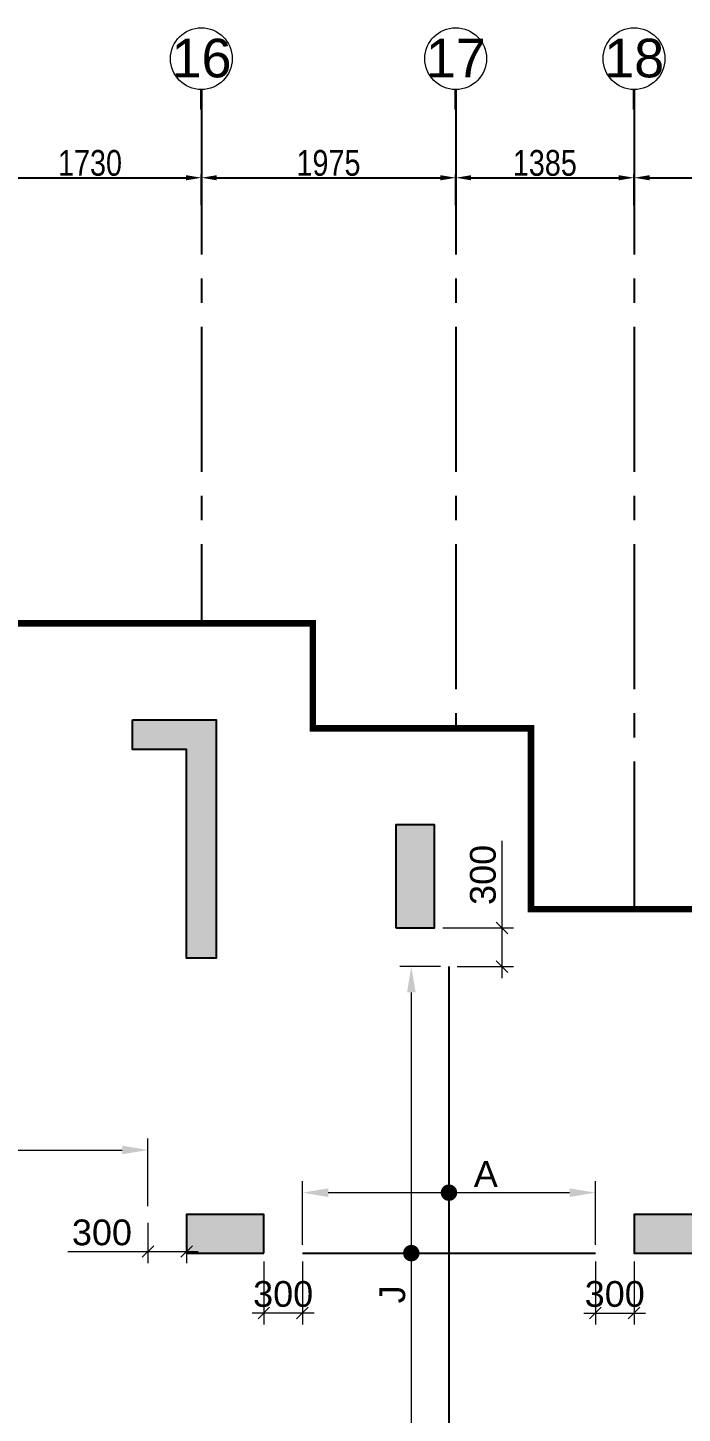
# Model space of a CAD drawing. Header units: millimetres. Extents: x 1123469 to 1883119, y -126924 to 196924.
# Drawn here: x 1584731 to 1589815, y 151281 to 162039 of the extents above; entities that cross this region are included whole.
import ezdxf
from ezdxf.enums import TextEntityAlignment as Align

# ---------------------------------------------------------------- set-up
doc = ezdxf.new("R2010")
doc.units = ezdxf.units.MM
doc.header["$LTSCALE"] = 500
doc.header["$MEASUREMENT"] = 0
doc.header["$PDMODE"] = 34
doc.linetypes.add('CONTINOUS', pattern=[0])
doc.linetypes.add('Site$0$CENTER2', pattern=[1.125, 0.75, -0.125, 0.125, -0.125])
doc.layers.get('Defpoints').update_dxf_attribs({"lineweight": 0})
for name, color, linetype in [('COL. DIM', 3, 'Continuous'), ('GRID', 7, 'Continuous'), ('GRID DIM', 7, 'Continuous'), ('reinf.', 4, 'Continuous'), ('TOWER AREA COLUMN.', 6, 'Continuous')]:
    doc.layers.add(name, color=color, linetype=linetype)
for name, color, linetype, lineweight in [('CUT OUT', 1, 'Continuous', 13), ('dim-M', 1, 'Continuous', 15), ('FOOTING', 1, 'Continuous', 15), ('GRID NO.', 7, 'Continuous', 20), ('S - SUNK', 251, 'Continuous', 0), ('TOWER COL HATCH', 253, 'Continuous', 20)]:
    doc.layers.add(name, color=color, linetype=linetype, lineweight=lineweight)
doc.styles.add('3mm', font='arial.ttf')
doc.styles.add('D50', font='arial.ttf', dxfattribs={"width": 0.8})
doc.dimstyles.new('INNER DIM', dxfattribs={"dimtxt": 200, "dimasz": 120, "dimexe": 25, "dimexo": 25, "dimgap": 12, "dimtad": 1, "dimdec": 0, "dimrnd": 5, "dimzin": 0, "dimdsep": 46, "dimtxsty": 'D50', "dimcen": 0.09, "dimdle": 25, "dimclrt": 6, "dimadec": 0, "dimazin": 0, "dimtfac": 1, "dimtdec": 0, "dimtofl": 0, "dimtmove": 1, "dimatfit": 3, "dimfxl": 75, "dimtolj": 1, "dimtzin": 0, "dimarcsym": 0})
doc.dimstyles.new('PARAMVEER', dxfattribs={"dimtxt": 200, "dimasz": 100, "dimexe": 0, "dimexo": 25, "dimgap": 10, "dimtad": 1, "dimdec": 0, "dimrnd": 5, "dimzin": 0, "dimdsep": 46, "dimtxsty": '3mm', "dimblk": 'OBLIQUE', "dimcen": 0.09, "dimdle": 75, "dimclrd": 1, "dimclre": 1, "dimclrt": 3, "dimadec": 0, "dimazin": 0, "dimtfac": 1, "dimtdec": 0, "dimtmove": 1, "dimatfit": 3, "dimfxl": 100, "dimtolj": 1, "dimtzin": 0, "dimlwd": 18, "dimlwe": 5, "dimarcsym": 0})

# ---------------------------------------------------------------- blocks, each defined once
blk = doc.blocks.new('GRID MARK')
at = {"layer": 'GRID NO.', "const_width": 50}
blk.add_lwpolyline([(0, -541), (0, -891)], dxfattribs=at)
at = {"layer": 'GRID NO.'}
blk.add_circle((0, 0), 541, dxfattribs=at)
at = {"layer": 'GRID NO.', "style": 'D50', "width": 0.8}
blk.add_attdef('Y1', text='', height=500, dxfattribs=at).set_placement((-33, -267), align=Align.CENTER)
blk = doc.blocks.new('*D491')
at = {"layer": 'Defpoints', "color": 0, "linetype": 'Continuous', "transparency": 16777216}
for p in [(1586080, 160874), (1584350, 160636), (1586080, 160636)]:
    blk.add_point(p, dxfattribs=at)
at = {"layer": 'GRID DIM', "color": 0, "linetype": 'Continuous', "lineweight": -2, "transparency": 16777216}
for p, q in [((1584350, 160661), (1584350, 160899)), ((1586080, 160661), (1586080, 160899))]:
    blk.add_line(p, q, dxfattribs=at)
at = {"layer": 'GRID DIM', "linetype": 'Continuous', "lineweight": -2, "transparency": 16777216}
blk.add_line((1584470, 160874), (1585960, 160874), dxfattribs=at)
at = {"layer": 'GRID DIM', "linetype": 'Continuous', "transparency": 16777216}
for points in [[(1584470, 160894), (1584470, 160854), (1584350, 160874)], [(1585960, 160894), (1585960, 160854), (1586080, 160874)]]:
    blk.add_solid(points, dxfattribs=at)
at = {"layer": 'GRID DIM', "linetype": 'Continuous', "transparency": 16777216, "insert": (1585215, 160988), "char_height": 200, "attachment_point": 5, "style": 'D50'}
blk.add_mtext('\\A1;1730', dxfattribs=at)
blk = doc.blocks.new('*D492')
at = {"layer": 'Defpoints', "color": 0, "linetype": 'Continuous', "transparency": 16777216}
for p in [(1588055, 160874), (1586080, 160636), (1588055, 160636)]:
    blk.add_point(p, dxfattribs=at)
at = {"layer": 'GRID DIM', "color": 0, "linetype": 'Continuous', "lineweight": -2, "transparency": 16777216}
for p, q in [((1586080, 160661), (1586080, 160899)), ((1588055, 160661), (1588055, 160899))]:
    blk.add_line(p, q, dxfattribs=at)
at = {"layer": 'GRID DIM', "linetype": 'Continuous', "lineweight": -2, "transparency": 16777216}
blk.add_line((1586200, 160874), (1587935, 160874), dxfattribs=at)
at = {"layer": 'GRID DIM', "linetype": 'Continuous', "transparency": 16777216}
for points in [[(1586200, 160894), (1586200, 160854), (1586080, 160874)], [(1587935, 160894), (1587935, 160854), (1588055, 160874)]]:
    blk.add_solid(points, dxfattribs=at)
at = {"layer": 'GRID DIM', "linetype": 'Continuous', "transparency": 16777216, "insert": (1587067, 160988), "char_height": 200, "attachment_point": 5, "style": 'D50'}
blk.add_mtext('\\A1;1975', dxfattribs=at)
blk = doc.blocks.new('*D493')
at = {"layer": 'Defpoints', "color": 0, "linetype": 'Continuous', "transparency": 16777216}
for p in [(1589440, 160874), (1588055, 160636), (1589440, 160636)]:
    blk.add_point(p, dxfattribs=at)
at = {"layer": 'GRID DIM', "color": 0, "linetype": 'Continuous', "lineweight": -2, "transparency": 16777216}
for p, q in [((1588055, 160661), (1588055, 160899)), ((1589440, 160661), (1589440, 160899))]:
    blk.add_line(p, q, dxfattribs=at)
at = {"layer": 'GRID DIM', "linetype": 'Continuous', "lineweight": -2, "transparency": 16777216}
blk.add_line((1588175, 160874), (1589320, 160874), dxfattribs=at)
at = {"layer": 'GRID DIM', "linetype": 'Continuous', "transparency": 16777216}
for points in [[(1588175, 160894), (1588175, 160854), (1588055, 160874)], [(1589320, 160894), (1589320, 160854), (1589440, 160874)]]:
    blk.add_solid(points, dxfattribs=at)
at = {"layer": 'GRID DIM', "linetype": 'Continuous', "transparency": 16777216, "insert": (1588747, 160988), "char_height": 200, "attachment_point": 5, "style": 'D50'}
blk.add_mtext('\\A1;1385', dxfattribs=at)
blk = doc.blocks.new('*D494')
at = {"layer": 'Defpoints', "color": 0, "linetype": 'Continuous', "transparency": 16777216}
for p in [(1592970, 160874), (1589440, 160636), (1592970, 160352)]:
    blk.add_point(p, dxfattribs=at)
at = {"layer": 'GRID DIM', "color": 0, "linetype": 'Continuous', "lineweight": -2, "transparency": 16777216}
for p, q in [((1589440, 160661), (1589440, 160899)), ((1592970, 160377), (1592970, 160899))]:
    blk.add_line(p, q, dxfattribs=at)
at = {"layer": 'GRID DIM', "linetype": 'Continuous', "lineweight": -2, "transparency": 16777216}
blk.add_line((1589560, 160874), (1592850, 160874), dxfattribs=at)
at = {"layer": 'GRID DIM', "linetype": 'Continuous', "transparency": 16777216}
for points in [[(1589560, 160894), (1589560, 160854), (1589440, 160874)], [(1592850, 160894), (1592850, 160854), (1592970, 160874)]]:
    blk.add_solid(points, dxfattribs=at)
at = {"layer": 'GRID DIM', "linetype": 'Continuous', "transparency": 16777216, "insert": (1591205, 160988), "char_height": 200, "attachment_point": 5, "style": 'D50'}
blk.add_mtext('\\A1;3530', dxfattribs=at)
blk = doc.blocks.new('3tgra')
at = {"layer": 'TOWER COL HATCH'}
h = blk.add_hatch(color=253, dxfattribs=at)
h.dxf.hatch_style = 1
h.paths.add_polyline_path([(1387406, 93642), (1388056, 93642), (1388056, 91792), (1387826, 91792), (1387826, 93412), (1387406, 93412)])
h = blk.add_hatch(color=253, dxfattribs=at)
h.dxf.hatch_style = 1
h.paths.add_polyline_path([(1389451, 92027), (1389751, 92027), (1389751, 92827), (1389451, 92827)])
h = blk.add_hatch(color=253, dxfattribs=at)
h.dxf.hatch_style = 1
h.paths.add_polyline_path([(1388426, 89502), (1388426, 89802), (1387826, 89802), (1387826, 89502)])
h = blk.add_hatch(color=253, dxfattribs=at)
h.dxf.hatch_style = 1
h.paths.add_polyline_path([(1391901, 89502), (1391901, 89802), (1391301, 89802), (1391301, 89502)])
at = {"layer": 'TOWER AREA COLUMN.', "color": 4}
blk.add_lwpolyline([(1387406, 93642), (1388056, 93642), (1388056, 91792), (1387826, 91792), (1387826, 93412), (1387406, 93412), (1387406, 93642)], dxfattribs=at)
for points in [[(1389451, 92027), (1389751, 92027), (1389751, 92827), (1389451, 92827)], [(1388426, 89502), (1388426, 89802), (1387826, 89802), (1387826, 89502)], [(1391901, 89502), (1391901, 89802), (1391301, 89802), (1391301, 89502)]]:
    blk.add_lwpolyline(points, close=True, dxfattribs=at)
blk = doc.blocks.new('_Oblique')
at = {"color": 0, "linetype": 'ByBlock', "lineweight": -2}
blk.add_line((-0.5, -0.5), (0.5, 0.5), dxfattribs=at)
blk = doc.blocks.new('*D579')
at = {"layer": 'COL. DIM', "color": 1, "linetype": 'CONTINOUS', "lineweight": 5, "ltscale": 10, "transparency": 16777216}
for p, q in [((1585665, 152759), (1585665, 152447)), ((1585965, 152759), (1585965, 152447))]:
    blk.add_line(p, q, dxfattribs=at)
at = {"layer": 'COL. DIM', "color": 1, "lineweight": 18, "ltscale": 10, "transparency": 16777216}
for p, q in [((1585042, 152537), (1585665, 152537)), ((1585575, 152537), (1586055, 152537))]:
    blk.add_line(p, q, dxfattribs=at)
at = {"layer": 'Defpoints', "color": 0, "ltscale": 10, "transparency": 16777216}
for p in [(1585665, 152824), (1585965, 152824), (1585965, 152537)]:
    blk.add_point(p, dxfattribs=at)
at = {"layer": 'COL. DIM', "color": 1, "lineweight": 18, "ltscale": 10, "transparency": 16777216, "xscale": 90, "yscale": 90, "zscale": 90, "rotation": 180}
blk.add_blockref('_Oblique', (1585665, 152537), dxfattribs=at)
at = {"layer": 'COL. DIM', "color": 1, "lineweight": 18, "ltscale": 10, "transparency": 16777216, "xscale": 90, "yscale": 90, "zscale": 90}
blk.add_blockref('_Oblique', (1585965, 152537), dxfattribs=at)
at = {"layer": 'COL. DIM', "color": 3, "ltscale": 10, "transparency": 16777216, "insert": (1585308, 152684), "char_height": 200, "attachment_point": 5, "style": '3mm'}
blk.add_mtext('\\A1;300', dxfattribs=at)
blk = doc.blocks.new('*D580')
at = {"layer": 'COL. DIM', "color": 1, "linetype": 'CONTINOUS', "lineweight": 5, "ltscale": 10, "transparency": 16777216}
for p, q in [((1586565, 152459), (1586565, 151969)), ((1586865, 152459), (1586865, 151969))]:
    blk.add_line(p, q, dxfattribs=at)
at = {"layer": 'COL. DIM', "color": 1, "lineweight": 18, "ltscale": 10, "transparency": 16777216}
blk.add_line((1586955, 152059), (1586475, 152059), dxfattribs=at)
at = {"layer": 'Defpoints', "color": 0, "ltscale": 10, "transparency": 16777216}
for p in [(1586565, 152524), (1586865, 152524), (1586565, 152059)]:
    blk.add_point(p, dxfattribs=at)
at = {"layer": 'COL. DIM', "color": 1, "lineweight": 18, "ltscale": 10, "transparency": 16777216, "xscale": 90, "yscale": 90, "zscale": 90, "rotation": 180}
blk.add_blockref('_Oblique', (1586565, 152059), dxfattribs=at)
at = {"layer": 'COL. DIM', "color": 1, "lineweight": 18, "ltscale": 10, "transparency": 16777216, "xscale": 90, "yscale": 90, "zscale": 90}
blk.add_blockref('_Oblique', (1586865, 152059), dxfattribs=at)
at = {"layer": 'COL. DIM', "color": 3, "ltscale": 10, "transparency": 16777216, "insert": (1586715, 152206), "char_height": 200, "attachment_point": 5, "style": '3mm'}
blk.add_mtext('\\A1;300', dxfattribs=at)
blk = doc.blocks.new('*D581')
at = {"layer": 'COL. DIM', "color": 1, "linetype": 'CONTINOUS', "lineweight": 5, "ltscale": 10, "transparency": 16777216}
for p, q in [((1587937, 154749), (1587620, 154749)), ((1587685, 149394), (1587800, 149394))]:
    blk.add_line(p, q, dxfattribs=at)
at = {"layer": 'COL. DIM', "color": 1, "lineweight": 18, "ltscale": 10, "transparency": 16777216}
blk.add_line((1587710, 154549), (1587710, 149594), dxfattribs=at)
at = {"layer": 'COL. DIM', "color": 1, "ltscale": 10, "transparency": 16777216}
for points in [[(1587677, 154549), (1587744, 154549), (1587710, 154749)], [(1587677, 149594), (1587744, 149594), (1587710, 149394)]]:
    blk.add_solid(points, dxfattribs=at)
at = {"layer": 'Defpoints', "color": 0, "ltscale": 10, "transparency": 16777216}
for p in [(1588002, 154749), (1587620, 149394), (1587710, 149394)]:
    blk.add_point(p, dxfattribs=at)
at = {"layer": 'COL. DIM', "color": 3, "ltscale": 10, "transparency": 16777216, "insert": (1587564, 152204), "char_height": 200, "attachment_point": 5, "rotation": 90, "style": '3mm'}
blk.add_mtext('\\A1;J', dxfattribs=at)
blk = doc.blocks.new('*D582')
at = {"layer": 'COL. DIM', "color": 1, "linetype": 'CONTINOUS', "lineweight": 5, "ltscale": 10, "transparency": 16777216}
for p, q in [((1589140, 152459), (1589140, 151969)), ((1589440, 152459), (1589440, 151969))]:
    blk.add_line(p, q, dxfattribs=at)
at = {"layer": 'COL. DIM', "color": 1, "lineweight": 18, "ltscale": 10, "transparency": 16777216}
blk.add_line((1589050, 152059), (1589530, 152059), dxfattribs=at)
at = {"layer": 'Defpoints', "color": 0, "ltscale": 10, "transparency": 16777216}
for p in [(1589140, 152524), (1589440, 152524), (1589440, 152059)]:
    blk.add_point(p, dxfattribs=at)
at = {"layer": 'COL. DIM', "color": 1, "lineweight": 18, "ltscale": 10, "transparency": 16777216, "xscale": 90, "yscale": 90, "zscale": 90, "rotation": 180}
blk.add_blockref('_Oblique', (1589140, 152059), dxfattribs=at)
at = {"layer": 'COL. DIM', "color": 1, "lineweight": 18, "ltscale": 10, "transparency": 16777216, "xscale": 90, "yscale": 90, "zscale": 90}
blk.add_blockref('_Oblique', (1589440, 152059), dxfattribs=at)
at = {"layer": 'COL. DIM', "color": 3, "ltscale": 10, "transparency": 16777216, "insert": (1589290, 152206), "char_height": 200, "attachment_point": 5, "style": '3mm'}
blk.add_mtext('\\A1;300', dxfattribs=at)
blk = doc.blocks.new('*D583')
at = {"layer": 'COL. DIM', "color": 1, "lineweight": 18, "ltscale": 10, "transparency": 16777216}
for p, q in [((1588414, 155726), (1588414, 155049)), ((1588414, 155139), (1588414, 154659))]:
    blk.add_line(p, q, dxfattribs=at)
at = {"layer": 'COL. DIM', "color": 1, "linetype": 'CONTINOUS', "lineweight": 5, "ltscale": 10, "transparency": 16777216}
for p, q in [((1587955, 155049), (1588504, 155049)), ((1588067, 154749), (1588504, 154749))]:
    blk.add_line(p, q, dxfattribs=at)
at = {"layer": 'Defpoints', "color": 0, "ltscale": 10, "transparency": 16777216}
for p in [(1587890, 155049), (1588002, 154749), (1588414, 154749)]:
    blk.add_point(p, dxfattribs=at)
at = {"layer": 'COL. DIM', "color": 1, "lineweight": 18, "ltscale": 10, "transparency": 16777216, "xscale": 90, "yscale": 90, "zscale": 90}
for p, rotation in [((1588414, 155049), 90), ((1588414, 154749), 270)]:
    blk.add_blockref('_Oblique', p, dxfattribs=dict(at, rotation=rotation))
at = {"layer": 'COL. DIM', "color": 3, "ltscale": 10, "transparency": 16777216, "insert": (1588267, 155461), "char_height": 200, "attachment_point": 5, "rotation": 90, "style": '3mm'}
blk.add_mtext('\\A1;300', dxfattribs=at)
blk = doc.blocks.new('*D665')
at = {"layer": 'COL. DIM', "color": 1, "linetype": 'CONTINOUS', "lineweight": 5, "ltscale": 10, "transparency": 16777216}
for p, q in [((1582545, 153077), (1582545, 153415)), ((1585665, 152889), (1585665, 153415))]:
    blk.add_line(p, q, dxfattribs=at)
at = {"layer": 'COL. DIM', "color": 1, "lineweight": 18, "ltscale": 10, "transparency": 16777216}
blk.add_line((1582745, 153325), (1585465, 153325), dxfattribs=at)
at = {"layer": 'COL. DIM', "color": 1, "ltscale": 10, "transparency": 16777216}
for points in [[(1582745, 153359), (1582745, 153292), (1582545, 153325)], [(1585465, 153359), (1585465, 153292), (1585665, 153325)]]:
    blk.add_solid(points, dxfattribs=at)
at = {"layer": 'Defpoints', "color": 0, "ltscale": 10, "transparency": 16777216}
for p in [(1585665, 153325), (1582545, 153012), (1585665, 152824)]:
    blk.add_point(p, dxfattribs=at)
at = {"layer": 'COL. DIM', "color": 3, "ltscale": 10, "transparency": 16777216, "insert": (1584412, 153470), "char_height": 200, "attachment_point": 5, "style": '3mm'}
blk.add_mtext('\\A1;A', dxfattribs=at)
blk = doc.blocks.new('*D676')
at = {"layer": 'COL. DIM', "color": 1, "linetype": 'CONTINOUS', "lineweight": 5, "ltscale": 10, "transparency": 16777216}
for p, q in [((1586865, 152589), (1586865, 153084)), ((1589140, 152589), (1589140, 153084))]:
    blk.add_line(p, q, dxfattribs=at)
at = {"layer": 'COL. DIM', "color": 1, "lineweight": 18, "ltscale": 10, "transparency": 16777216}
blk.add_line((1587065, 152994), (1588940, 152994), dxfattribs=at)
at = {"layer": 'COL. DIM', "color": 1, "ltscale": 10, "transparency": 16777216}
for points in [[(1587065, 153027), (1587065, 152960), (1586865, 152994)], [(1588940, 153027), (1588940, 152960), (1589140, 152994)]]:
    blk.add_solid(points, dxfattribs=at)
at = {"layer": 'Defpoints', "color": 0, "ltscale": 10, "transparency": 16777216}
for p in [(1589140, 152994), (1586865, 152524), (1589140, 152524)]:
    blk.add_point(p, dxfattribs=at)
at = {"layer": 'COL. DIM', "color": 3, "ltscale": 10, "transparency": 16777216, "insert": (1588289, 153139), "char_height": 200, "attachment_point": 5, "style": '3mm'}
blk.add_mtext('\\A1;A', dxfattribs=at)
blk = doc.blocks.new('*D2625')
at = {"layer": 'COL. DIM', "color": 1, "linetype": 'CONTINOUS', "lineweight": 5, "ltscale": 10, "transparency": 16777216}
for p, q in [((1725012, 141907), (1725546, 141907)), ((1724393, 141607), (1725546, 141607))]:
    blk.add_line(p, q, dxfattribs=at)
at = {"layer": 'COL. DIM', "color": 1, "lineweight": 18, "ltscale": 10, "transparency": 16777216}
blk.add_line((1725456, 141997), (1725456, 141517), dxfattribs=at)
at = {"layer": 'Defpoints', "color": 0, "ltscale": 10, "transparency": 16777216}
for p in [(1358872, 158914), (1431761, 158914), (1724947, 141907), (1724328, 141607), (1725456, 141607), (1442851, 126979)]:
    blk.add_point(p, dxfattribs=at)
at = {"layer": 'S - SUNK', "color": 1, "lineweight": 18, "ltscale": 10, "transparency": 16777216}
blk.add_line((1358872, 126904), (1358872, 158989), dxfattribs=at)
at = {"layer": 'S - SUNK', "color": 1, "lineweight": 5, "ltscale": 10, "transparency": 16777216}
for p, q in [((1358872, 158914), (1358872, 158914)), ((1358872, 126979), (1358872, 126979))]:
    blk.add_line(p, q, dxfattribs=at)
at = {"layer": 'COL. DIM', "color": 1, "lineweight": 18, "ltscale": 10, "transparency": 16777216, "xscale": 90, "yscale": 90, "zscale": 90}
for p, rotation in [((1725456, 141907), 90), ((1725456, 141607), 270)]:
    blk.add_blockref('_Oblique', p, dxfattribs=dict(at, rotation=rotation))
at = {"layer": 'S - SUNK', "color": 1, "lineweight": 18, "ltscale": 10, "transparency": 16777216, "xscale": 100, "yscale": 100, "zscale": 100}
for p, rotation in [((1358872, 158914), 90), ((1358872, 126979), 270)]:
    blk.add_blockref('_Oblique', p, dxfattribs=dict(at, rotation=rotation))
at = {"layer": 'COL. DIM', "color": 3, "ltscale": 10, "transparency": 16777216, "insert": (1725308, 141757), "char_height": 200, "attachment_point": 5, "rotation": 90, "style": '3mm'}
blk.add_mtext('\\A1;300', dxfattribs=at)
at = {"layer": 'S - SUNK', "color": 3, "ltscale": 10, "transparency": 16777216, "insert": (1358760, 142947), "char_height": 200, "attachment_point": 5, "rotation": 90, "style": '3mm'}
blk.add_mtext('\\A1;31935', dxfattribs=at)
blk = doc.blocks.new('*D3557')
at = {"layer": 'COL. DIM', "color": 1, "lineweight": 18, "ltscale": 10, "transparency": 16777216}
for p, q in [((1830518, 155675), (1830518, 154998)), ((1830518, 155088), (1830518, 154608))]:
    blk.add_line(p, q, dxfattribs=at)
at = {"layer": 'COL. DIM', "color": 1, "linetype": 'CONTINOUS', "lineweight": 5, "ltscale": 10, "transparency": 16777216}
for p, q in [((1830059, 154998), (1830608, 154998)), ((1830171, 154698), (1830608, 154698))]:
    blk.add_line(p, q, dxfattribs=at)
at = {"layer": 'Defpoints', "color": 0, "ltscale": 10, "transparency": 16777216}
for p in [(1418936, 156725), (1417241, 156599), (1418936, 156599), (1829994, 154998), (1830106, 154698), (1830518, 154698)]:
    blk.add_point(p, dxfattribs=at)
at = {"layer": 'S - SUNK', "color": 1, "lineweight": 18, "ltscale": 10, "transparency": 16777216}
blk.add_line((1417166, 156725), (1419011, 156725), dxfattribs=at)
at = {"layer": 'S - SUNK', "color": 1, "lineweight": 5, "ltscale": 10, "transparency": 16777216}
for p, q in [((1417241, 156725), (1417241, 156725)), ((1418936, 156725), (1418936, 156725))]:
    blk.add_line(p, q, dxfattribs=at)
at = {"layer": 'COL. DIM', "color": 1, "lineweight": 18, "ltscale": 10, "transparency": 16777216, "xscale": 90, "yscale": 90, "zscale": 90}
for p, rotation in [((1830518, 154998), 90), ((1830518, 154698), 270)]:
    blk.add_blockref('_Oblique', p, dxfattribs=dict(at, rotation=rotation))
at = {"layer": 'S - SUNK', "color": 1, "lineweight": 18, "ltscale": 10, "transparency": 16777216, "xscale": 100, "yscale": 100, "zscale": 100, "rotation": 180}
blk.add_blockref('_Oblique', (1417241, 156725), dxfattribs=at)
at = {"layer": 'S - SUNK', "color": 1, "lineweight": 18, "ltscale": 10, "transparency": 16777216, "xscale": 100, "yscale": 100, "zscale": 100}
blk.add_blockref('_Oblique', (1418936, 156725), dxfattribs=at)
at = {"layer": 'COL. DIM', "color": 3, "ltscale": 10, "transparency": 16777216, "insert": (1830371, 155409), "char_height": 200, "attachment_point": 5, "rotation": 90, "style": '3mm'}
blk.add_mtext('\\A1;300', dxfattribs=at)
at = {"layer": 'S - SUNK', "color": 3, "ltscale": 10, "transparency": 16777216, "insert": (1418088, 156837), "char_height": 200, "attachment_point": 5, "style": '3mm'}
blk.add_mtext('\\A1;1695', dxfattribs=at)
blk = doc.blocks.new('*D3556')
at = {"layer": 'COL. DIM', "color": 1, "lineweight": 18, "ltscale": 10, "transparency": 16777216}
blk.add_line((1817174, 134748), (1817174, 133598), dxfattribs=at)
at = {"layer": 'COL. DIM', "color": 1, "linetype": 'CONTINOUS', "lineweight": 5, "ltscale": 10, "transparency": 16777216}
for p, q in [((1817864, 134658), (1817084, 134658)), ((1816402, 133688), (1817264, 133688))]:
    blk.add_line(p, q, dxfattribs=at)
at = {"layer": 'Defpoints', "color": 0, "ltscale": 10, "transparency": 16777216}
for p in [(1417088, 156599), (1417241, 156599), (1417241, 155194), (1817929, 134658), (1816337, 133688), (1817174, 133688)]:
    blk.add_point(p, dxfattribs=at)
at = {"layer": 'S - SUNK', "color": 1, "lineweight": 18, "ltscale": 10, "transparency": 16777216}
blk.add_line((1417088, 155119), (1417088, 156674), dxfattribs=at)
at = {"layer": 'S - SUNK', "color": 1, "lineweight": 5, "ltscale": 10, "transparency": 16777216}
for p, q in [((1417088, 156599), (1417088, 156599)), ((1417088, 155194), (1417088, 155194))]:
    blk.add_line(p, q, dxfattribs=at)
at = {"layer": 'COL. DIM', "color": 1, "lineweight": 18, "ltscale": 10, "transparency": 16777216, "xscale": 90, "yscale": 90, "zscale": 90}
for p, rotation in [((1817174, 134658), 90), ((1817174, 133688), 270)]:
    blk.add_blockref('_Oblique', p, dxfattribs=dict(at, rotation=rotation))
at = {"layer": 'S - SUNK', "color": 1, "lineweight": 18, "ltscale": 10, "transparency": 16777216, "xscale": 100, "yscale": 100, "zscale": 100}
for p, rotation in [((1417088, 156599), 90), ((1417088, 155194), 270)]:
    blk.add_blockref('_Oblique', p, dxfattribs=dict(at, rotation=rotation))
at = {"layer": 'COL. DIM', "color": 3, "ltscale": 10, "transparency": 16777216, "insert": (1817027, 134173), "char_height": 200, "attachment_point": 5, "rotation": 90, "style": '3mm'}
blk.add_mtext('\\A1;970', dxfattribs=at)
at = {"layer": 'S - SUNK', "color": 3, "ltscale": 10, "transparency": 16777216, "insert": (1416976, 155897), "char_height": 200, "attachment_point": 5, "rotation": 90, "style": '3mm'}
blk.add_mtext('\\A1;1405', dxfattribs=at)

msp = doc.modelspace()

# ---------------------------------------------------------------- linework, layer by layer
at = {"layer": 'dim-M', "color": 4, "ltscale": 10, "const_width": 63.8}
for points in [[(1587970.6, 152993.8, 1), (1588034.3, 152993.8, 1)], [(1587678.3, 152524.2, 1), (1587742.1, 152524.2, 1)]]:
    msp.add_lwpolyline(points, format="xyb", close=True, dxfattribs=at)
at = {"layer": 'FOOTING', "color": 3, "ltscale": 10, "const_width": 50}
msp.add_lwpolyline([(1615100, 139394.2), (1588920, 139394.2), (1588920, 126979.3), (1580365, 126979.3), (1580365, 126464.3), (1571585, 126464.3), (1571585, 126979.3), (1563030, 126979.3), (1563030, 148629.4), (1574119.9, 148629.4), (1574119.9, 158914.1), (1582994.9, 158914.1), (1582994.9, 157414.1), (1586944.9, 157414.1), (1586944.9, 156599.2), (1588640, 156599.2), (1588640, 155194.2), (1615380, 155194.2)], dxfattribs=at)
at = {"layer": 'GRID', "color": 16, "linetype": 'Site$0$CENTER2', "ltscale": 3}
for points in [[(1586079.9, 161403.6), (1586079.9, 157414.1)], [(1588055, 161403.6), (1588055, 156599.2)], [(1589440, 161403.6), (1589440, 155194.2)]]:
    msp.add_lwpolyline(points, dxfattribs=at)
at = {"layer": 'reinf.', "color": 4, "ltscale": 1.4}
for p, q in [((1588002.4, 154749.2), (1588002.4, 149394.2)), ((1586864.9, 152524.2), (1589140, 152524.2))]:
    msp.add_line(p, q, dxfattribs=at)

# ---------------------------------------------------------------- block references
at = {"layer": 'CUT OUT', "color": 4}
msp.add_blockref('3tgra', (198139.3, 63022.5), dxfattribs=at)
at = {"layer": 'GRID NO.'}
ref = msp.add_blockref('GRID MARK', (1586079.9, 161798.9), dxfattribs=dict(at, xscale=0.4435200000032785, yscale=0.4435200000032785, zscale=0.4435200000032785))
ref.add_attrib('Y1', '16', dxfattribs={"height": 300, "style": 'D50'}).set_placement((1586081, 161653.4), align=Align.CENTER)
ref = msp.add_blockref('GRID MARK', (1588055, 161798.9), dxfattribs=dict(at, xscale=0.4435200000032785, yscale=0.4435200000032785, zscale=0.4435200000032785))
ref.add_attrib('Y1', '17', dxfattribs={"height": 300, "style": 'D50'}).set_placement((1588056, 161653.4), align=Align.CENTER)
ref = msp.add_blockref('GRID MARK', (1589440, 161798.9), dxfattribs=dict(at, xscale=0.4435200000032785, yscale=0.4435200000032785, zscale=0.4435200000032785))
ref.add_attrib('Y1', '18', dxfattribs={"height": 300, "style": 'D50'}).set_placement((1589441, 161653.4), align=Align.CENTER)

# ---------------------------------------------------------------- dimensions: what is measured, and where the dimension line sits
at = {"layer": 'COL. DIM', "color": 6, "ltscale": 10}
for base, p1, p2, angle, picture, middle in [((1725455.6, 141607.5), (1724947.2, 141907.5), (1724328.3, 141607.5), 90, '*D2625', (1725455.6, 141757.5)), ((1830518, 154697.7), (1829993.7, 154997.7), (1830106.2, 154697.7), 90, '*D3557', (1830518, 155409.4)), ((1588414.3, 154749.2), (1587890, 155049.2), (1588002.4, 154749.2), 90, '*D583', (1588414.3, 155460.9)), ((1586564.9, 152059), (1586864.9, 152524.2), (1586564.9, 152524.2), 180, '*D580', (1586714.9, 152059)), ((1589440, 152059), (1589140, 152524.2), (1589440, 152524.2), 0, '*D582', (1589290, 152059))]:
    dim = msp.add_linear_dim(base=base, p1=p1, p2=p2, angle=angle, dimstyle='PARAMVEER', override={"dimasz": 90, "dimexe": 90, "dimexo": 65, "dimgap": 45, "dimpost": '\\X', "dimdle": 90, "dimfxl": 0.18, "dimarcsym": 1}, dxfattribs=at)
    dim.commit()
    dim.dimension.update_dxf_attribs({"geometry": picture, "text_midpoint": middle, "dimtype": 160})
dim = msp.add_linear_dim(base=(1817173.9, 133687.8), p1=(1817928.7, 134657.8), p2=(1816337.2, 133687.8), angle=90, dimstyle='PARAMVEER', override={"dimasz": 90, "dimexe": 90, "dimexo": 65, "dimgap": 45, "dimpost": '\\X', "dimdle": 90, "dimfxl": 0.18, "dimarcsym": 1}, dxfattribs=at)
dim.commit()
dim.dimension.update_dxf_attribs({"geometry": '*D3556', "text_midpoint": (1817026.8, 134172.8)})
dim = msp.add_linear_dim(base=(1587710.2, 149394.2), p1=(1588002.4, 154749.2), p2=(1587620.2, 149394.2), angle=90, text='J', dimstyle='PARAMVEER', override={"dimasz": 200, "dimexe": 90, "dimexo": 65, "dimgap": 45, "dimpost": '\\X', "dimsah": 1, "dimdle": 90, "dimfxl": 0.18, "dimarcsym": 1}, dxfattribs=at)
dim.commit()
dim.dimension.update_dxf_attribs({"geometry": '*D581', "text_midpoint": (1587710.2, 152204.1), "dimtype": 160})
for base, p1, p2, picture, middle in [((1585664.9, 153325.3), (1582544.9, 153011.8), (1585664.9, 152824.2), '*D665', (1584411.8, 153325.3)), ((1589140, 152993.8), (1586864.9, 152524.2), (1589140, 152524.2), '*D676', (1588288.8, 152993.8))]:
    dim = msp.add_linear_dim(base=base, p1=p1, p2=p2, text='A', dimstyle='PARAMVEER', override={"dimasz": 200, "dimexe": 90, "dimexo": 65, "dimgap": 45, "dimpost": '\\X', "dimsah": 1, "dimdle": 90, "dimfxl": 0.18, "dimarcsym": 1}, dxfattribs=at)
    dim.commit()
    dim.dimension.update_dxf_attribs({"geometry": picture, "text_midpoint": middle, "dimtype": 160})
dim = msp.add_linear_dim(base=(1585964.9, 152537), p1=(1585664.9, 152824.2), p2=(1585964.9, 152824.2), dimstyle='PARAMVEER', override={"dimasz": 90, "dimexe": 90, "dimexo": 65, "dimgap": 45, "dimpost": '\\X', "dimdle": 90, "dimfxl": 0.18, "dimarcsym": 1}, dxfattribs=at)
dim.commit()
dim.dimension.update_dxf_attribs({"geometry": '*D579', "text_midpoint": (1585307.7, 152537), "dimtype": 160})
at = {"layer": 'GRID DIM', "color": 0, "linetype": 'Continuous'}
for base, p1, p2, picture, middle in [((1586079.9, 160873.7), (1584349.9, 160635.7), (1586079.9, 160635.7), '*D491', (1585214.9, 160987.9)), ((1588055, 160873.7), (1586079.9, 160635.7), (1588055, 160635.7), '*D492', (1587067.4, 160987.8)), ((1589440, 160873.7), (1588055, 160635.7), (1589440, 160635.7), '*D493', (1588747.5, 160987.9)), ((1592970, 160873.7), (1589440, 160635.7), (1592970, 160351.7), '*D494', (1591205, 160987.9))]:
    dim = msp.add_linear_dim(base=base, p1=p1, p2=p2, dimstyle='INNER DIM', override={"dimclrd": 256, "dimclrt": 256}, dxfattribs=at)
    dim.commit()
    dim.dimension.update_dxf_attribs({"geometry": picture, "text_midpoint": middle})
at = {"layer": 'S - SUNK', "color": 4, "ltscale": 10}
for base, p1, p2, picture, middle in [((1358872.1, 158914.1), (1442850.6, 126979.3), (1431760.6, 158914.1), '*D2625', (1358759.9, 142946.7)), ((1417087.7, 156599.2), (1417240.6, 155194.2), (1417240.6, 156599.2), '*D3556', (1416975.6, 155896.7))]:
    dim = msp.add_linear_dim(base=base, p1=p1, p2=p2, angle=90, dimstyle='PARAMVEER', override={"dimpost": '\\X', "dimfxl": 0.15, "dimfxlon": 1, "dimarcsym": 1}, dxfattribs=at)
    dim.commit()
    dim.dimension.update_dxf_attribs({"geometry": picture, "text_midpoint": middle})
dim = msp.add_linear_dim(base=(1418935.6, 156725.2), p1=(1417240.6, 156599.2), p2=(1418935.6, 156599.2), dimstyle='PARAMVEER', override={"dimpost": '\\X', "dimfxl": 0.15, "dimfxlon": 1, "dimarcsym": 1}, dxfattribs=at)
dim.commit()
dim.dimension.update_dxf_attribs({"geometry": '*D3557', "text_midpoint": (1418088.1, 156837.3)})

doc.saveas('drawing.dxf')
